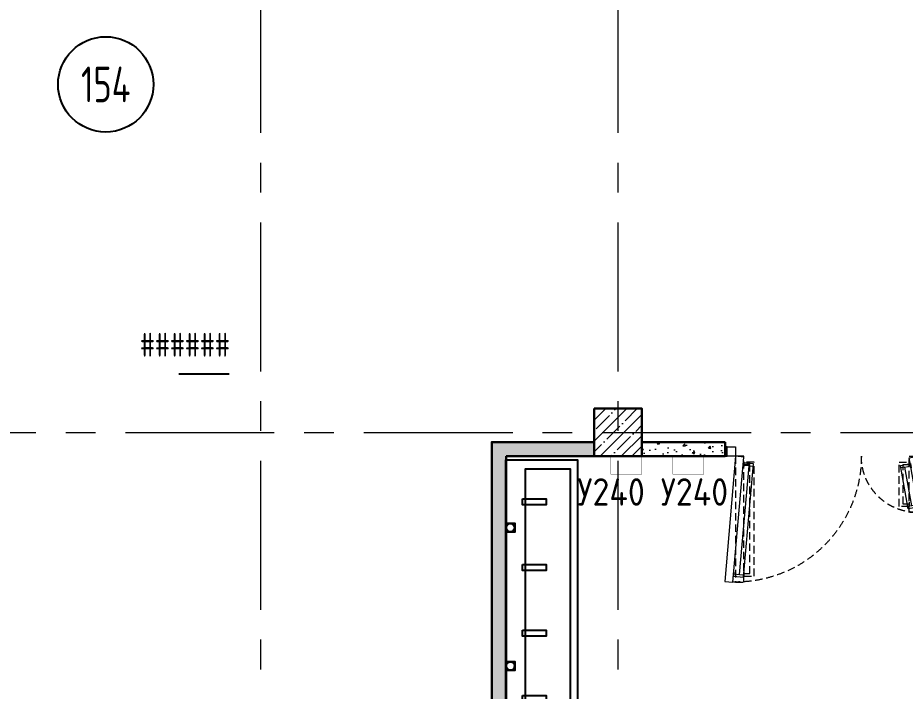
# Model space of a CAD drawing. Header units: millimetres. Extents: x -13407 to 8063098, y -2635 to 109271.
# Drawn here: x 6533 to 13980, y 61224 to 66874 of the extents above; entities that cross this region are included whole.
import ezdxf
from ezdxf.enums import TextEntityAlignment as Align

# ---------------------------------------------------------------- set-up
doc = ezdxf.new("R2010")
doc.units = ezdxf.units.MM
doc.linetypes.add('CENTER', pattern=[2, 1.25, -0.25, 0.25, -0.25])
doc.linetypes.add('DASHED', pattern=[19.05, 12.7, -6.35])
doc.layers.get('Defpoints').update_dxf_attribs({"color": 6})
for name, color, linetype, lineweight in [('АР_Колонны', 5, 'Continuous', 30), ('АР_Колонны Штрих', 250, 'Continuous', 5), ('АР_Маркер экспликации', 239, 'Continuous', 13), ('АР_Номер помещения', 1, 'Continuous', 25), ('АР_Оси', 193, 'Continuous', 9), ('АР_Перегородки витражные', 152, 'Continuous', 13), ('АР_Перегородки газоблок', 165, 'Continuous', 30), ('АР_Перегородки газоблок_Штрих', 165, 'Continuous', 5), ('АР_Помещения_площадь', 19, 'Continuous', 9), ('ТХ_ОСНОВНОЙ', 103, 'Continuous', 25)]:
    doc.layers.add(name, color=color, linetype=linetype, lineweight=lineweight)
for name, color, linetype in [('ТХ_дозаторы', 7, 'Continuous'), ('ТХ_обор_бытовое', 14, 'Continuous'), ('ТХ_сантехника', 253, 'Continuous')]:
    doc.layers.add(name, color=color, linetype=linetype)
doc.layers.get('АР_Маркер экспликации').off()
doc.styles.add('ISOCPEUR', font='isocpeur.ttf', dxfattribs={"width": 0.7})
doc.styles.add('ISOCPEUR_1', font='isocpeur.ttf', dxfattribs={"width": 0.9, "height": 250})
doc.styles.get("Standard").update_dxf_attribs({"font": 'arial.ttf'})
pattern_1 = [(50, (211803.85, -55205.68), (215.17805, -18.82564), [22.5, -247.5]), (355, (211803.85, -55205.68), (-41.6254, 225.65764), [18, -198]), (100.45144, (211821.79, -55207.25), (173.55265, 206.832), [19.12206, -210.34263]), (46.1842, (211803.85, -55145.68), (320.1724, -49.65578), [33.75, -371.25]), (96.63564, (211830.53, -55149.82), (280.3986, 292.2356), [28.6831, -315.51413]), (351.18416, (211803.85, -55145.68), (280.3986, 292.2356), [27, -297]), (21, (211833.85, -55160.68), (179.07212, -120.78567), [22.5, -247.5]), (326, (211833.85, -55160.68), (72.9946, 217.54501), [18, -198]), (71.45144, (211848.78, -55170.75), (252.06671, 96.75935), [19.12206, -210.34263]), (37.5, (211803.85, -55205.68), (3.647957, 99.868156), [0, -195.6, 0, -201, 0, -198.75]), (7.5, (211803.85, -55205.68), (78.92086, 118.323514), [0, -114.6, 0, -191.1, 0, -75.75]), (327.5, (211736.95, -55205.68), (160.14673, -6.766462), [0, -75, 0, -234, 0, -310.5]), (317.5, (211706.95, -55205.68), (174.95585, 30.031495), [0, -97.5, 0, -155.4, 0, -220.5])]

# ---------------------------------------------------------------- blocks, each defined once
blk = doc.blocks.new('*U530')
at = {"layer": 'Defpoints', "color": 253}
blk.add_line((-606, -7787.3), (-1028.4, -7787.3), dxfattribs=at)
at = {"layer": 'АР_Номер помещения', "color": 253}
blk.add_circle((-1642.6, -5356.2), 400, dxfattribs=at)
at = {"layer": 'Defpoints', "color": 253, "style": 'ISOCPEUR', "width": 0.7, "flags": 1}
blk.add_attdef('КАТЕГОРИЯ', (-499.2, -2092.2), '', height=250, dxfattribs=at)
at = {"layer": 'Defpoints', "color": 253, "style": 'ISOCPEUR', "width": 0.7}
blk.add_attdef('ПЛОЩАДЬ_ПОМЕЩЕНИЯ', text='', height=200, dxfattribs=at).set_placement((-601.1, -7540.8), align=Align.MIDDLE_RIGHT)
at = {"layer": 'АР_Номер помещения', "color": 253, "style": 'ISOCPEUR', "width": 0.7}
blk.add_attdef('НОМЕР_ПОМЕЩЕНИЯ', text='', height=300, dxfattribs=at).set_placement((-1642.6, -5356.2), align=Align.MIDDLE_CENTER)
at = {"layer": 'АР_Помещения_площадь', "color": 253, "lineweight": 30, "width": 0.7, "flags": 104}
blk.add_attdef('ИМЯ_ПОМЕЩЕНИЯ', text='', height=100, dxfattribs=at).set_placement((157.6, 1217.1), align=Align.MIDDLE_CENTER)
blk = doc.blocks.new('1700-3')
at = {"color": 253}
for p, q in [((-415.6, 1464.7), (-421.7, 1430.3)), ((-89.7, 1407.3), (-95.8, 1372.8))]:
    blk.add_line(p, q, dxfattribs=at)
at = {"color": 253, "linetype": 'DASHED', "ltscale": 5}
for p, q in [((-80.2, 100.2), (-83.2, 135)), ((-991.2, 20.5), (-994.2, 55.3))]:
    blk.add_line(p, q, dxfattribs=at)
at = {"color": 253}
for points in [[(-476.3, 1526), (-12.1, 1444.2), (0, 1513), (-464.1, 1594.8)], [(0, -13), (-1050.7, -104.9), (-1056.8, -35.3), (-6.1, 56.6)]]:
    blk.add_lwpolyline(points, close=True, dxfattribs=at)
for points in [[(80, 1600), (0, 1600), (0, 1583), (80, 1583), (80, 1600)], [(0, 1583), (80, 1583), (80, 1513), (50, 1513), (50, 1513), (0, 1513), (0, 1583)], [(-392.2, 1511.2), (-426.7, 1517.3), (-441.4, 1433.7), (-76.1, 1369.3), (-61.4, 1452.9), (-95.8, 1459)], [(-407, 1513.8), (-415.6, 1464.7), (-89.7, 1407.3), (-81.1, 1456.4)], [(-971.9, -27.9), (-1006.8, -31), (-1014.2, 53.6), (-63.3, 136.8), (-55.9, 52.2), (-90.8, 49.2)], [(-986.8, -29.2), (-991.2, 20.5), (-80.2, 100.2), (-75.8, 50.5)], [(0, -83), (80, -83), (80, -13), (50, -13), (50, -13), (0, -13), (0, -83)], [(80, -100), (0, -100), (0, -83), (80, -83), (80, -100)]]:
    blk.add_lwpolyline(points, dxfattribs=at)
at = {"color": 253, "linetype": 'DASHED', "ltscale": 5}
for points in [[(-471.3, 1443.1), (0, 1443.1), (0, 1513), (-471.3, 1513)], [(0, -13), (-1054.7, -13), (-1054.7, 56.9), (0, 56.9)]]:
    blk.add_lwpolyline(points, close=True, dxfattribs=at)
for points in [[(-385.9, 1443.1), (-420.9, 1443.1), (-420.9, 1358.3), (-50, 1358.3), (-50, 1443.1), (-85, 1443.1)], [(-400.9, 1443.1), (-400.9, 1393.3), (-70, 1393.3), (-70, 1443.1)], [(-969.5, 56.9), (-1004.5, 56.9), (-1004.5, 141.7), (-50, 141.7), (-50, 56.9), (-85, 56.9)], [(-984.5, 56.9), (-984.5, 106.7), (-70, 106.7), (-70, 56.9)]]:
    blk.add_lwpolyline(points, dxfattribs=at)
for centre, radius, start, end in [((0, 1513), 471.3, 170, 270), ((0, -13), 1054.7, 90, 181.20233)]:
    blk.add_arc(centre, radius, start, end, dxfattribs=at)
blk = doc.blocks.new('раковина столовая 2')
at = {"color": 253}
for points in [[(970111.9, -22806.1), (970111.9, -17235.9), (969511.9, -17235.9), (969511.9, -22806.1)], [(969571.9, -22746.1), (969571.9, -17314), (969951.9, -17314), (969951.9, -22746.1)], [(969974.7, -17564), (969774.7, -17564), (969774.7, -17614), (969974.7, -17614)], [(969974.7, -18114), (969774.7, -18114), (969774.7, -18164), (969974.7, -18164)], [(969974.7, -18664), (969774.7, -18664), (969774.7, -18714), (969974.7, -18714)], [(969974.7, -19214), (969774.7, -19214), (969774.7, -19264), (969974.7, -19264)], [(969974.7, -19764), (969774.7, -19764), (969774.7, -19814), (969974.7, -19814)], [(969974.7, -20314), (969774.7, -20314), (969774.7, -20364), (969974.7, -20364)], [(969974.7, -20864), (969774.7, -20864), (969774.7, -20914), (969974.7, -20914)], [(969974.7, -21414), (969774.7, -21414), (969774.7, -21464), (969974.7, -21464)], [(969974.7, -21964), (969774.7, -21964), (969774.7, -22014), (969974.7, -22014)], [(969974.7, -22514), (969774.7, -22514), (969774.7, -22564), (969974.7, -22564)]]:
    blk.add_lwpolyline(points, close=True, dxfattribs=at)
blk = doc.blocks.new('У240')
at = {"layer": 'ТХ_обор_бытовое', "color": 253, "lineweight": 0, "ltscale": 100, "transparency": 33554687, "const_width": 2}
blk.add_lwpolyline([(259065, 2931.5), (259065, 3191.5), (259215, 3191.5), (259215, 2931.5)], close=True, dxfattribs=at)
blk = doc.blocks.new('A$C500e89c7')
at = {"color": 253, "ltscale": 100}
blk.add_circle((-36.5, 37.3), 35.3, dxfattribs=at)
at = {"layer": 'ТХ_дозаторы', "color": 253, "ltscale": 100}
blk.add_lwpolyline([(-73, 74.7), (0, 74.7), (0, 0), (-73, 0)], close=True, dxfattribs=at)

msp = doc.modelspace()

# ---------------------------------------------------------------- hatches: boundary and pattern name
at = {"layer": 'АР_Колонны Штрих', "ltscale": 100}
h = msp.add_hatch(dxfattribs=at)
h.set_pattern_fill('ANSI35', color=253, scale=500)
h.set_pattern_definition([(45, (-945682.16, 103466.47), (-88.388348, 88.388348), []), (45, (-945593.77, 103466.47), (-88.388348, 88.388348), [156.25, -31.25, 0, -31.25])])
h.paths.add_polyline_path([(11769.9, 63595), (11369.9, 63595), (11369.9, 63195), (11769.9, 63195)])
at = {"layer": 'АР_Перегородки газоблок_Штрих', "ltscale": 100}
h = msp.add_hatch(dxfattribs=at)
h.set_pattern_fill('AR-CONC', color=253, scale=30)
h.set_pattern_definition(pattern_1)
h.paths.add_polyline_path([(10630.1, 63165.2), (10630.3, 63195), (11369.9, 63195), (11369.9, 63315), (10510.5, 63315), (10510.5, 60758.9), (10510.5, 60758.9), (10511.1, 60421.9), (10510.5, 60421.9), (10510.5, 60395), (10630.1, 60395)])
h.paths.add_polyline_path([(10630.1, 60395), (10510.5, 60395), (10510.5, 59801.5), (10510.5, 57395), (10630.5, 57395), (10630.5, 57475), (11369.9, 57475), (11369.9, 57595), (11230.1, 57595), (11230.1, 57595), (10630.1, 57595)])
h.paths.add_polyline_path([(11369.9, 57315), (10630.5, 57315), (10630.5, 57395), (10510.5, 57395), (10510.5, 55496.9), (10630.5, 55496.9), (10630.5, 57195), (11369.9, 57195), (11369.9, 57195)])
h = msp.add_hatch(dxfattribs=at)
h.set_pattern_fill('AR-CONC', color=253, scale=30)
h.set_pattern_definition(pattern_1)
h.paths.add_polyline_path([(12470, 63315), (11769.9, 63315), (11769.9, 63195), (12470, 63195)])

# ---------------------------------------------------------------- linework, layer by layer
at = {"layer": 'АР_Колонны', "color": 253, "ltscale": 100}
msp.add_lwpolyline([(11369.9, 63595), (11769.9, 63595), (11769.9, 63195), (11369.9, 63195)], close=True, dxfattribs=at)
at = {"layer": 'АР_Оси', "color": 253, "linetype": 'CENTER', "ltscale": 1000}
for p, q in [((8569.9, 79157.5), (8569.9, 23425.1)), ((11569.9, 79157.5), (11569.9, 23425.1)), ((-12563.8, 63395), (70614.6, 63395))]:
    msp.add_line(p, q, dxfattribs=at)
at = {"layer": 'АР_Перегородки газоблок', "color": 253, "ltscale": 100}
for points in [[(10510.5, 59801.5), (10510.5, 63315), (11369.9, 63315)], [(11769.9, 63315), (12470, 63315)], [(12470, 63315), (12470, 63195)], [(11369.9, 63195), (10630.3, 63195)], [(10630.3, 57595), (10630.3, 63195)], [(12470, 63195), (11769.9, 63195)]]:
    msp.add_lwpolyline(points, dxfattribs=at)

# ---------------------------------------------------------------- block references
at = {"layer": 'АР_Маркер экспликации', "color": 253}
ref = msp.add_blockref('*U530', (8914.3, 71671.4), dxfattribs=at)
ref.add_attrib('НОМЕР_ПОМЕЩЕНИЯ', '154', dxfattribs={"layer": 'АР_Номер помещения', "color": 253, "height": 300, "style": 'ISOCPEUR', "width": 0.7}).set_placement((7271.7, 66315.2), align=Align.MIDDLE_CENTER)
ref.add_attrib('ПЛОЩАДЬ_ПОМЕЩЕНИЯ', '######', dxfattribs={"layer": 'Defpoints', "color": 253, "height": 200, "style": 'ISOCPEUR', "width": 0.7}).set_placement((8313.2, 64130.6), align=Align.MIDDLE_RIGHT)
at = {"layer": 'АР_Перегородки витражные', "color": 253, "xscale": -1, "rotation": 270}
msp.add_blockref('1700-3', (12570, 63195), dxfattribs=at)
at = {"layer": 'ТХ_дозаторы', "color": 253, "ltscale": 100}
for p in [(10703.1, 62558.9), (10703.3, 61398.8)]:
    msp.add_blockref('A$C500e89c7', p, dxfattribs=at)
at = {"layer": 'ТХ_ОСНОВНОЙ', "color": 253, "xscale": -1, "rotation": 270.0000000000385}
for p in [(8578.4, -196020), (9098.4, -196020)]:
    msp.add_blockref('У240', p, dxfattribs=at)
at = {"layer": 'ТХ_сантехника', "color": 253, "xscale": -1}
for p in [(980742, 80401.1), (980742, 80401.1), (980742, 80401.1), (980742, 80401)]:
    msp.add_blockref('раковина столовая 2', p, dxfattribs=at)

# ---------------------------------------------------------------- texts
at = {"layer": 'Defpoints', "color": 253, "style": 'ISOCPEUR_1', "width": 0.9}
for p in [(11230.1, 62780.8), (11929.4, 62780.8)]:
    msp.add_text('У240', height=230, dxfattribs=at).set_placement(p)

doc.saveas('drawing.dxf')
